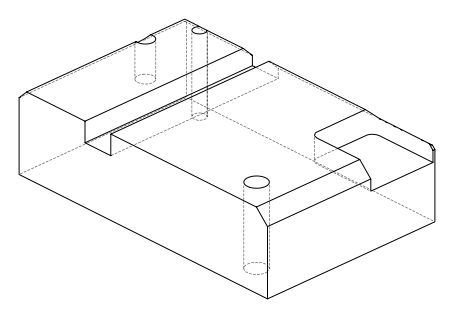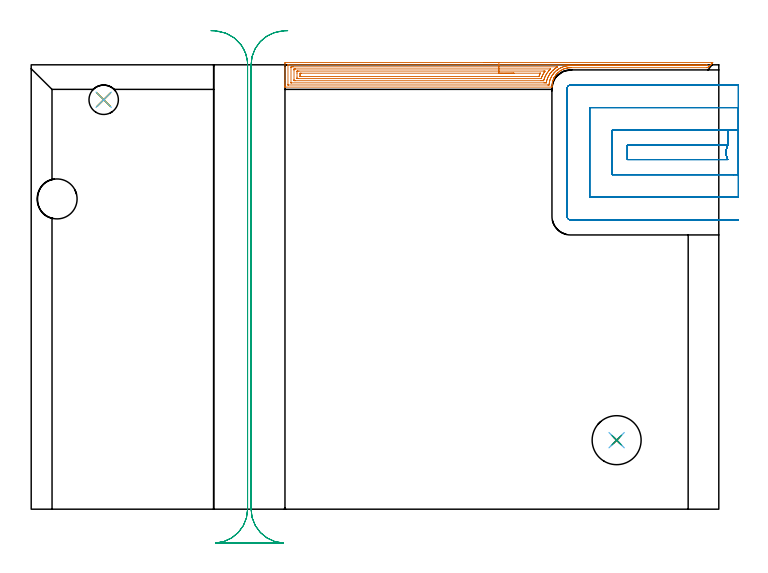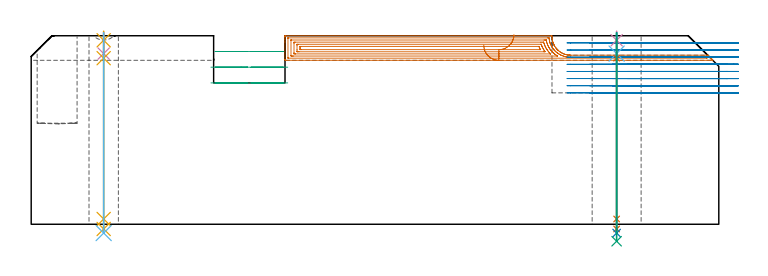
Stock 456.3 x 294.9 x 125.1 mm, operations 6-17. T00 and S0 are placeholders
(PLAN: 17 operations, 11 tool changes, 67.9 min)
(1 INDEXABLE_INSERT_DRILL_BLIND_HOLE_FROM_SOLID | STEP1POCKET | NXT0302_024 | 0.24 min | 32054 mm3)
(2 AREA_MILL | FG_CHAMFER_SURFACE | UGT0205_001 | 11.87 min | 39134 mm3)
(3 AREA_MILL_1 | FG_CHAMFER_SURFACE_1 | UGT0205_001 | 5.94 min | 17069 mm3)
(4 AREA_MILL_2 | FG_CHAMFER_SURFACE_2 | UGT0205_001 | 0.23 min | 2198 mm3)
(5 AREA_MILL_3 | FG_CHAMFER_SURFACE_3 | UGT0205_001 | 11.52 min | 26206 mm3)
(6 AREA_MILL_4 | FG_CHAMFER_SURFACE_4 | UGT0205_001 | 10.55 min | 36660 mm3)
(7 MILL_SLOT | SLOT_PARTIAL_RECTANGULAR | UGT0201_094 | Follow Part, ap 5, ae 75% | 19.21 min | 446890 mm3)
(8 MILL_RECTANGULAR_SLOT | SLOT_RECTANGULAR | UGT0201_009 | Follow Part, ap 11.25, ae 75% | 5.34 min | 434868 mm3)
(9 SPOT_DRILL | STEP1HOLE | NXT0321_9005460120000 | 0.05 min | 74 mm3)
(10 SPOT_DRILL_1 | STEP1HOLE_1 | NXT0321_9005460120000 | 0.05 min | 196 mm3)
(11 DRILL_BLIND_HOLE_INTO_CENTER | STEP1HOLE | UGT0301_198 | 0.06 min | 381 mm3)
(12 GUN_DRILL_THROUGH_HOLE | STEP1HOLE | UGT0307_003 | 0.59 min | 4375 mm3)
(13 SPADE_DRILL_TO_ENLARGE_THROUGH_HOLE | STEP1HOLE | UGT0306_010 | 0.53 min | 32403 mm3)
(14 DRILL_TO_ENLARGE_THROUGH_HOLE | STEP1HOLE | UGT0301_001 | 0.56 min | 66348 mm3)
(15 DRILL_BLIND_HOLE_INTO_CENTER_1 | STEP1HOLE_1 | UGT0301_198 | 0.06 min | 427 mm3)
(16 GUN_DRILL_THROUGH_HOLE_1 | STEP1HOLE_1 | UGT0307_003 | 0.6 min | 4305 mm3)
(17 SPADE_DRILL_TO_ENLARGE_THROUGH_HOLE_1 | STEP1HOLE_1 | UGT0306_010 | 0.53 min | 32321 mm3)
(TOOL NXT0302_024 | Index. Insert Drill 26.5mm [880-D2650L32-03] | D26.5 PA176 FL80 Z2)
(TOOL UGT0205_001 | Chamfer Mill 20 x 3 x 45 deg. | D20 FL50 Z2)
(TOOL UGT0201_094 | End mill 20 mm | D20 FL38 Z4)
(TOOL UGT0201_009 | End Mill 45 mm | D45 FL63 Z6)
(TOOL NXT0321_9005460120000 | NC Spot Drill, 142deg, 12mm, Carbide, Uncoated | D12 PA142 FL30 Z2)
(TOOL UGT0301_198 | Twist Drill 7.9 mm | D7.9 PA118 FL73 Z2)
(TOOL UGT0307_003 | Gun Drill 7 mm | D7 PA130 FL24 Z1)
(TOOL UGT0306_010 | Spade Drill 19.5mm | D19.5 PA132 FL10 Z2)
(TOOL UGT0301_001 | Twist Drill 32.5 mm | D32.5 PA118 FL185 Z2)
(OP 6 AREA_MILL_4)
G17 G21 G94 G90
T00 M6
G54
G17 G0 G90 X300.35 Y296.4 S1061 M3
G43 Z135.1 H0
Z118.8
G94 G1 X300.388 Z117.928 F250.
X300.502 Z117.064
X300.691 Z116.212
X300.953 Z115.38
X301.287 Z114.574
X301.69 Z113.8
X302.158 Z113.064
X302.69 Z112.372
X303.279 Z111.729
X303.922 Z111.14
X304.614 Z110.609
X305.35 Z110.14
X306.124 Z109.737
X306.93 Z109.403
X307.762 Z109.141
X308.613 Z108.952
X309.478 Z108.838
X310.35 Z108.8
X452.055
X452.263 Y296.394 Z108.804
X452.281 Y296.392 Z108.805
X452.263 Y296.362 Z108.835
X451.877 Y295.977 Z109.223
X451.722 Y295.82 Z109.377
X451.667 Y295.767 Z109.432
X451.478 Y295.578 Z109.621
X451.425 Y295.523 Z109.673
X451.369 Y295.468 Z109.73
X451.183 Y295.282 Z109.917
X451.128 Y295.227 Z109.97
X451.071 Y295.17 Z110.029
X450.887 Y294.987 Z110.212
X450.831 Y294.93 Z110.267
X450.773 Y294.872 Z110.327
X450.591 Y294.691 Z110.508
X450.534 Y294.633 Z110.564
X450.475 Y294.574 Z110.625
X450.296 Y294.395 Z110.804
X450.237 Y294.336 Z110.861
X450.176 Y294.276 Z110.923
X450. Y294.1 Z111.099
X449.941 Y294.039 Z111.158
X449.878 Y293.978 Z111.221
X449.705 Y293.804 Z111.395
X449.644 Y293.742 Z111.454
X449.58 Y293.68 Z111.519
X449.409 Y293.508 Z111.691
X449.347 Y293.445 Z111.751
X449.282 Y293.382 Z111.817
X449.113 Y293.213 Z111.986
X449.05 Y293.148 Z112.048
X448.984 Y293.084 Z112.115
X448.902 Y293.003 Z112.195
X448.895 Y293.001 Z112.197
X448.089 Y293. Z112.2
X358.17 Y292.999
X357.754 Y292.99 Z112.203
X357.623 Y292.984 Z112.208
X357.504 Y292.982 Z112.216
X357.381 Y292.974 Z112.217
X357.276 Y292.971 Z112.224
X357.117 Y292.959 Z112.237
X356.859 Y292.939 Z112.256
X356.829 Y292.937 Z112.259
X356.382 Y292.887 Z112.311
X355.965 Y292.823 Z112.371
X355.935 Y292.819 Z112.376
X355.555 Y292.75 Z112.45
X355.488 Y292.737 Z112.462
X355.042 Y292.636 Z112.563
X354.556 Y292.509 Z112.689
X354.148 Y292.382 Z112.817
X353.699 Y292.225 Z112.974
X353.254 Y292.05 Z113.146
X353.079 Y291.975 Z113.225
X353.048 Y291.961 Z113.239
X352.835 Y291.866 Z113.331
X352.805 Y291.853 Z113.345
X352.36 Y291.642 Z113.557
X351.893 Y291.384 Z113.814
X351.466 Y291.131 Z114.065
X350.924 Y290.773 Z114.423
X350.868 Y290.736 Z114.46
X350.572 Y290.523 Z114.675
X350.514 Y290.477 Z114.721
X350.156 Y290.194 Z115.006
X349.748 Y289.851 Z115.347
X349.704 Y289.812 Z115.387
X349.679 Y289.789 Z115.409
X349.533 Y289.649 Z115.55
X349.469 Y289.586 Z115.61
X349.258 Y289.383 Z115.815
X348.85 Y288.965 Z116.234
X348.81 Y288.921 Z116.279
X348.785 Y288.893 Z116.306
X348.619 Y288.695 Z116.5
X348.512 Y288.57 Z116.629
X348.444 Y288.49 Z116.709
X348.213 Y288.201 Z116.998
X348.116 Y288.079 Z117.12
X347.943 Y287.845 Z117.355
X347.891 Y287.776 Z117.424
X347.507 Y287.193 Z118.007
X347.244 Y286.756 Z118.443
X347.128 Y286.549 Z118.649
X347.084 Y286.469 Z118.727
X347.021 Y286.357 Z118.842
X346.997 Y286.314 Z118.885
X346.937 Y286.184 Z119.016
X346.864 Y286.023 Z119.172
X346.587 Y285.421 Z119.778
X346.478 Y285.133 Z120.063
X346.425 Y284.992 Z120.206
X346.31 Y284.688 Z120.509
X346.251 Y284.534 Z120.664
X346.103 Y284.089 Z121.11
X345.991 Y283.648 Z121.551
X345.802 Y282.762 Z122.437
X345.76 Y282.461 Z122.736
X345.678 Y281.876 Z123.323
X345.615 Y280.99 Z124.209
X345.603 Y280.581 Z124.618
X345.59 Y280.106 Z125.092
X345.232 Y280.1 Z125.1
X168.586
X168.41 Y280.103 Z125.088
X168.407 Y280.154 Z125.038
X168.4 Y280.582 Z124.618
Y280.831 Z124.369
Y281.57 Z123.625
Y282.831 Z122.366
Y284.242 Z120.953
Y295.82 Z109.377
X168.402 Y296.083 Z109.115
X168.41 Y296.392 Z108.806
X168.72 Y296.399 Z108.799
X310.35 Y296.4 Z108.8
Y294.986 Z110.214
X448.089 Y294.985 Z110.215
X448.146 Y294.984 Z110.216
X448.258 Y294.98 Z110.22
X448.411 Y294.972 Z110.228
X448.373 Y294.93 Z110.27
X448.234 Y294.786 Z110.414
X448.089 Y294.642 Z110.558
X447.881 Y294.443 Z110.757
X447.85 Y294.421 Z110.779
X447.806 Y294.419 Z110.781
X447.711 Y294.416 Z110.784
X447.195 Y294.415 Z110.785
X446.818 Y294.414 Z110.786
X359.167 Y294.413 Z110.787
X358.648 Y294.412 Z110.788
X358.276 Y294.409 Z110.791
X357.754 Y294.401 Z110.799
X357.403 Y294.388 Z110.812
X356.859 Y294.357 Z110.843
X356.564 Y294.334 Z110.866
X355.965 Y294.264 Z110.936
X355.768 Y294.235 Z110.965
X355.071 Y294.119 Z111.081
X355.003 Y294.106 Z111.094
X354.682 Y294.039 Z111.161
X354.273 Y293.942 Z111.258
X354.23 Y293.931 Z111.269
X354.176 Y293.917 Z111.283
X353.577 Y293.745 Z111.455
X353.449 Y293.706 Z111.494
X353.282 Y293.651 Z111.549
X352.909 Y293.519 Z111.681
X352.387 Y293.324 Z111.876
X352.262 Y293.274 Z111.926
X351.967 Y293.148 Z112.052
X351.581 Y292.973 Z112.227
X351.493 Y292.93 Z112.27
X351.046 Y292.703 Z112.497
X350.599 Y292.458 Z112.742
X350.471 Y292.385 Z112.815
X350.26 Y292.258 Z112.942
X349.921 Y292.042 Z113.158
X349.704 Y291.899 Z113.301
X349.389 Y291.681 Z113.519
X348.96 Y291.367 Z113.833
X348.875 Y291.302 Z113.898
X348.851 Y291.284 Z113.916
X348.81 Y291.25 Z113.95
X348.389 Y290.895 Z114.305
X347.915 Y290.481 Z114.719
X347.913 Y290.479 Z114.721
X347.47 Y290.029 Z115.171
X347.041 Y289.586 Z115.614
X347.032 Y289.575 Z115.625
X347.021 Y289.563 Z115.637
X346.631 Y289.083 Z116.117
X346.32 Y288.695 Z116.505
X346.236 Y288.586 Z116.614
X346.126 Y288.437 Z116.763
X345.874 Y288.056 Z117.144
X345.713 Y287.805 Z117.395
X345.531 Y287.507 Z117.693
X345.232 Y287.004 Z118.196
X345.2 Y286.946 Z118.254
X345.184 Y286.914 Z118.286
X344.913 Y286.341 Z118.859
X344.77 Y286.023 Z119.177
X344.64 Y285.722 Z119.478
X344.408 Y285.133 Z120.067
X344.388 Y285.082 Z120.118
X344.338 Y284.947 Z120.253
X344.166 Y284.413 Z120.787
X344.119 Y284.242 Z120.958
X343.986 Y283.701 Z121.499
X343.911 Y283.352 Z121.848
X343.833 Y282.964 Z122.236
X343.756 Y282.461 Z122.739
X343.718 Y282.187 Z123.013
X343.647 Y281.57 Z123.63
X343.641 Y281.526 Z123.674
X343.555 Y281.519 Z123.681
X343.498 Y281.516 Z123.684
X343.443 Y281.515 Z123.685
X342.605 Y281.514 Z123.686
X170.765 Y281.515 Z123.685
X170.652 Y281.516 Z123.684
X170.43 Y281.521 Z123.679
X170.409 Y281.531 Z123.669
X170.406 Y281.543 Z123.657
X170.403 Y281.57 Z123.63
X170.4 Y281.99 Z123.21
X170.401 Y294.458 Z110.742
X170.408 Y294.93 Z110.27
X170.41 Y294.975 Z110.225
X170.597 Y294.982 Z110.218
X170.709 Y294.985 Z110.215
X170.766 Y294.986 Z110.214
X170.822
X310.35
Y293.572 Z111.628
X348.81 Y293.571 Z111.629
X349.283 Y293.568 Z111.632
X349.302 Y293.565 Z111.635
X349.32 Y293.559 Z111.641
X348.752 Y293.206 Z111.994
X348.664 Y293.148 Z112.052
X348.218 Y292.847 Z112.353
X347.915 Y292.639 Z112.561
X347.695 Y292.477 Z112.723
X347.407 Y292.258 Z112.942
X347.193 Y292.087 Z113.113
X347.021 Y291.945 Z113.255
X346.711 Y291.676 Z113.524
X346.364 Y291.367 Z113.833
X346.241 Y291.253 Z113.947
X346.126 Y291.142 Z114.058
X345.797 Y290.805 Z114.395
X345.481 Y290.477 Z114.723
X345.362 Y290.347 Z114.853
X345.232 Y290.199 Z115.001
X344.955 Y289.862 Z115.338
X344.733 Y289.586 Z115.614
X344.56 Y289.364 Z115.836
X344.338 Y289.068 Z116.132
X344.187 Y288.845 Z116.355
X344.089 Y288.695 Z116.505
X343.839 Y288.301 Z116.899
X343.536 Y287.805 Z117.395
X343.501 Y287.747 Z117.453
X343.443 Y287.645 Z117.555
X343.196 Y287.16 Z118.04
X343.077 Y286.914 Z118.286
X342.911 Y286.554 Z118.646
X342.679 Y286.023 Z119.177
X342.641 Y285.932 Z119.268
X342.549 Y285.692 Z119.508
X342.399 Y285.282 Z119.918
X342.349 Y285.133 Z120.067
X342.183 Y284.607 Z120.593
X342.089 Y284.242 Z120.958
X342.004 Y283.894 Z121.306
X341.885 Y283.352 Z121.848
X341.845 Y283.162 Z122.038
X341.816 Y283.021 Z122.179
X341.8 Y282.946 Z122.254
X341.759 Y282.935 Z122.265
X341.654 Y282.934 Z122.266
X341.184 Y282.93 Z122.27
X340.76 Y282.929 Z122.271
X340.291 Y282.928 Z122.272
X172.61 Y282.929 Z122.271
X172.469 Y282.93 Z122.27
X172.419 Y282.933 Z122.267
X172.412 Y282.934 Z122.266
X172.408 Y282.952 Z122.248
X172.404 Y283.002 Z122.198
X172.401 Y283.142 Z122.058
Y293.148 Z112.052
X172.403 Y293.355 Z111.845
X172.41 Y293.561 Z111.639
X172.61 Y293.564 Z111.636
X173.082 Y293.569 Z111.631
X173.505 Y293.571 Z111.629
X173.974
X310.35 Y293.572 Z111.628
Y292.157 Z113.043
X344.338
X344.44 Y292.156 Z113.044
X344.611 Y292.152 Z113.048
X344.676 Y292.15 Z113.05
X344.662 Y292.134 Z113.066
X344.564 Y292.032 Z113.168
X344.465 Y291.932 Z113.268
X344.338 Y291.804 Z113.396
X344.122 Y291.582 Z113.618
X343.918 Y291.367 Z113.833
X343.691 Y291.12 Z114.08
X343.443 Y290.838 Z114.362
X343.279 Y290.64 Z114.56
X343.147 Y290.477 Z114.723
X342.885 Y290.142 Z115.058
X342.549 Y289.704 Z115.496
X342.501 Y289.634 Z115.566
X342.469 Y289.586 Z115.614
X342.15 Y289.092 Z116.108
X341.899 Y288.695 Z116.505
X341.806 Y288.544 Z116.656
X341.654 Y288.287 Z116.913
X341.485 Y287.973 Z117.227
X341.399 Y287.805 Z117.395
X341.189 Y287.377 Z117.823
X340.972 Y286.914 Z118.286
X340.906 Y286.769 Z118.431
X340.76 Y286.43 Z118.77
X340.647 Y286.136 Z119.064
X340.606 Y286.023 Z119.177
X340.413 Y285.478 Z119.722
X340.299 Y285.133 Z120.067
X340.195 Y284.805 Z120.395
X340.056 Y284.35 Z120.85
X339.866 Y284.345 Z120.855
X339.764 Y284.344 Z120.856
X338.971 Y284.343 Z120.857
X338.178
X175.192
X174.481 Y284.35 Z120.85
X174.41 Y284.36 Z120.84
X174.407 Y284.465 Z120.735
X174.403 Y284.688 Z120.512
X174.4 Y285.132 Z120.068
Y291.367 Z113.833
X174.403 Y291.812 Z113.388
X174.407 Y292.035 Z113.165
X174.41 Y292.14 Z113.06
X174.507 Y292.151 Z113.049
X175.294 Y292.157 Z113.043
X175.395
X310.35
Y290.743 Z114.457
X339.866
X340.494 Y290.742 Z114.458
X340.76 Y290.74 Z114.46
X341.012 Y290.736 Z114.464
X340.854 Y290.477 Z114.723
X340.817 Y290.419 Z114.781
X340.76 Y290.336 Z114.864
X340.461 Y289.883 Z115.317
X340.269 Y289.586 Z115.614
X340.114 Y289.338 Z115.862
X339.866 Y288.928 Z116.272
X339.74 Y288.695 Z116.505
X339.476 Y288.193 Z117.007
X339.281 Y287.805 Z117.395
X339.181 Y287.596 Z117.604
X338.971 Y287.134 Z118.066
X338.905 Y286.98 Z118.22
X338.879 Y286.914 Z118.286
X338.657 Y286.337 Z118.863
X338.454 Y285.798 Z119.402
X338.441 Y285.773 Z119.427
X338.435 Y285.764 Z119.436
X338.42 Y285.762 Z119.438
X338.344 Y285.759 Z119.441
X338.077 Y285.758 Z119.442
X177.083 Y285.757 Z119.443
X176.453 Y285.76 Z119.44
X176.42 Y285.763 Z119.437
X176.41 Y285.766 Z119.434
X176.404 Y285.809 Z119.391
X176.401 Y286.023 Z119.177
X176.4 Y286.703 Z118.497
Y289.375 Z115.825
Y290.265 Z114.935
X176.402 Y290.477 Z114.723
X176.406 Y290.646 Z114.554
X176.41 Y290.725 Z114.475
X176.548 Y290.736 Z114.464
X176.818 Y290.74 Z114.46
X177.083 Y290.742 Z114.458
X177.709 Y290.743 Z114.457
X310.35
Y289.329 Z115.871
X337.441
X337.783 Y289.328 Z115.872
X337.85 Y289.326 Z115.874
X337.903 Y289.322 Z115.878
X337.92 Y289.319 Z115.881
X337.911 Y289.3 Z115.9
X337.838 Y289.155 Z116.045
X337.763 Y289.008 Z116.192
X337.603 Y288.695 Z116.505
X337.464 Y288.415 Z116.785
X337.182 Y287.826 Z117.374
X337.176 Y287.811 Z117.389
X336.904 Y287.191 Z118.009
X336.895 Y287.179 Z118.021
X336.883 Y287.176 Z118.024
X336.845 Y287.173 Z118.027
X336.765 Y287.172 Z118.028
X336.606 Y287.171 Z118.029
X178.871 Y287.172 Z118.028
X178.612 Y287.173 Z118.027
X178.483 Y287.176 Z118.024
X178.424 Y287.178 Z118.022
X178.41 Y287.206 Z117.994
X178.403 Y287.38 Z117.82
X178.401 Y287.805 Z117.395
X178.4 Y288.274 Z116.926
X178.401 Y288.695 Z116.505
X178.404 Y289.161 Z116.039
X178.41 Y289.315 Z115.885
X178.554 Y289.322 Z115.878
X178.871 Y289.326 Z115.874
X179.13 Y289.328 Z115.872
X310.35 Y289.329 Z115.871
X311.222 Z115.909
X312.086 Z116.023
X312.938 Z116.212
X313.77 Z116.474
X314.576 Z116.808
X315.35 Z117.211
X316.086 Z117.68
X316.778 Z118.211
X317.421 Z118.8
X318.01 Z119.443
X318.542 Z120.135
X319.01 Z120.871
X319.413 Z121.645
X319.747 Z122.451
X320.009 Z123.283
X320.198 Z124.135
X320.312 Z125.
X320.35 Z125.871
G0 Z135.1
M5
M2
(OP 7 MILL_SLOT)
G17 G21 G94 G90
T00 M6
G54
G17 G0 G90 X469.3 Y251.5 S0 M3
G43 Z135.101 H0
Z120.363
G94 G1 X466.3 F250.
X462.237 F500.
Y241.5
G3 X462.237 Y232. R10.
G1 X395.6
Y241.5
X462.237
Y251.5
X385.6
Y222.
X466.3
X469.3 F250.
Y266.5
X466.3
X370.6 F500.
Y207.
X466.3
X469.3 F250.
Y281.5
X466.3
X358. F500.
G3 X355.6 Y279.1 R2.4
G1 Y194.4
G3 X358. Y192. R2.4
G1 X466.3
X469.3 F250.
G0 Y251.5 Z115.625
G1 X466.3
X462.237 F500.
Y241.5
G3 X462.237 Y232. R10.
G1 X395.6
Y241.5
X462.237
Y251.5
X385.6
Y222.
X466.3
X469.3 F250.
Y266.5
X466.3
X370.6 F500.
Y207.
X466.3
X469.3 F250.
Y281.5
X466.3
X358. F500.
G3 X355.6 Y279.1 R2.4
G1 Y194.4
G3 X358. Y192. R2.4
G1 X466.3
X469.3 F250.
G0 Y251.5 Z110.888
G1 X466.3
X462.237 F500.
Y241.5
G3 X462.237 Y232. R10.
G1 X395.6
Y241.5
X462.237
Y251.5
X385.6
Y222.
X466.3
X469.3 F250.
Y266.5
X466.3
X370.6 F500.
Y207.
X466.3
X469.3 F250.
Y281.5
X466.3
X358. F500.
G3 X355.6 Y279.1 R2.4
G1 Y194.4
G3 X358. Y192. R2.4
G1 X466.3
X469.3 F250.
G0 Y251.5 Z106.15
G1 X466.3
X462.237 F500.
Y241.5
G3 X462.237 Y232. R10.
G1 X395.6
Y241.5
X462.237
Y251.5
X385.6
Y222.
X466.3
X469.3 F250.
Y266.5
X466.3
X370.6 F500.
Y207.
X466.3
X469.3 F250.
Y281.5
X466.3
X358. F500.
G3 X355.6 Y279.1 R2.4
G1 Y194.4
G3 X358. Y192. R2.4
G1 X466.3
X469.3 F250.
G0 Y251.5 Z101.413
G1 X466.3
X462.237 F500.
Y241.5
G3 X462.237 Y232. R10.
G1 X395.6
Y241.5
X462.237
Y251.5
X385.6
Y222.
X466.3
X469.3 F250.
Y266.5
X466.3
X370.6 F500.
Y207.
X466.3
X469.3 F250.
Y281.5
X466.3
X358. F500.
G3 X355.6 Y279.1 R2.4
G1 Y194.4
G3 X358. Y192. R2.4
G1 X466.3
X469.3 F250.
G0 Y251.5 Z96.675
G1 X466.3
X462.237 F500.
Y241.5
G3 X462.237 Y232. R10.
G1 X395.6
Y241.5
X462.237
Y251.5
X385.6
Y222.
X466.3
X469.3 F250.
Y266.5
X466.3
X370.6 F500.
Y207.
X466.3
X469.3 F250.
Y281.5
X466.3
X358. F500.
G3 X355.6 Y279.1 R2.4
G1 Y194.4
G3 X358. Y192. R2.4
G1 X466.3
X469.3 F250.
G0 Y251.5 Z91.938
G1 X466.3
X462.237 F500.
Y241.5
G3 X462.237 Y232. R10.
G1 X395.6
Y241.5
X462.237
Y251.5
X385.6
Y222.
X466.3
X469.3 F250.
Y266.5
X466.3
X370.6 F500.
Y207.
X466.3
X469.3 F250.
Y281.5
X466.3
X358. F500.
G3 X355.6 Y279.1 R2.4
G1 Y194.4
G3 X358. Y192. R2.4
G1 X466.3
X469.3 F250.
G0 Y251.5 Z87.2
G1 X466.3
X462.237 F500.
Y241.5
G3 X462.237 Y232. R10.
G1 X395.6
Y241.5
X462.237
Y251.5
X385.6
Y222.
X466.3
X469.3 F250.
Y266.5
X466.3
X370.6 F500.
Y207.
X466.3
X469.3 F250.
Y281.5
X466.3
X358. F500.
G3 X355.6 Y279.1 R2.4
G1 Y194.4
G3 X358. Y192. R2.4
G1 X466.3
X469.3 F250.
G0 Z135.101
M5
M2
(OP 8 MILL_RECTANGULAR_SLOT)
G17 G21 G94 G90
T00 M6
G54
G17 G0 G90 X121.852 Y317.587 S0 M3
G43 Z135.101 H0
Z114.667
G94 G1 X124.81 Y317.092 F250.
G2 X143.542 Y296.514 R22.5 F500.
X143.6 Y294.9 R22.5 F387.
G1 Y26.515
Y0. F500.
G2 X122.262 Y-22.47 R22.5
G1 Y-22.5
X167.238
Y-22.47
G2 X145.9 Y0. R22.5
G1 Y294.9
G2 X164.687 Y317.092 R22.5
G1 X167.646 Y317.587 F250.
G0 X119.266 Y317.525 Z104.233
G1 X122.262 Y317.37
G2 X139.277 Y308.16 R22.5 F500.
X143.213 Y299.057 R22.5 F437.
X143.6 Y294.9 R22.5 F364.
G1 Y29.081
Y19.081 F412.
Y0. F500.
G2 X122.262 Y-22.47 R22.5
G1 Y-22.5
X167.238
Y-22.47
G2 X145.9 Y0. R22.5
G1 Y294.9
G2 X167.238 Y317.37 R22.5
G1 X170.234 Y317.525 F250.
G0 X119.266 Z93.8
G1 X122.262 Y317.37
G2 X139.277 Y308.16 R22.5 F500.
X143.213 Y299.057 R22.5 F409.
X143.6 Y294.9 R22.5 F341.
G1 Y29.081
Y19.081 F383.
Y0. F500.
G2 X122.262 Y-22.47 R22.5
G1 Y-22.5
X167.238
Y-22.47
G2 X145.9 Y0. R22.5
G1 Y294.9
G2 X167.238 Y317.37 R22.5
G1 X170.234 Y317.525 F250.
G0 Z135.101
M5
M2
(OP 9 SPOT_DRILL)
G17 G21 G94 G90
T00 M6
G54
G17 G0 G90 X388.5 Y45.8 S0 M3
G43 Z135.1 H0
G94 G81 G98 Z122.1 F250. R128.1
G80
M5
M2
(OP 10 SPOT_DRILL_1)
G17 G21 G94 G90
T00 M6
G54
G17 G0 G90 X48.1 Y271.7 S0 M3
G43 Z135.1 H0
G94 G81 G98 Z122.1 F250. R128.1
G80
M5
M2
(OP 11 DRILL_BLIND_HOLE_INTO_CENTER)
G17 G21 G94 G90
T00 M6
G54
G17 G0 G90 X388.5 Y45.8 S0 M3
G43 Z135.1 H0
G94 G81 G98 Z113.25 F250. R127.1
G80
M5
M2
(OP 12 GUN_DRILL_THROUGH_HOLE)
G17 G21 G94 G90
T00 M6
G54
G17 G0 G90 X388.5 Y45.8 M8
G43 Z135.1 H0
Z123.153
S716 M3
G94 G1 Z110.221 F125. M26
G4 X.084
Z3.5 F250.
G4 X.084
Z-3.132 F125.
G4 X.084
M5
M9
G0 Z123.153
Z135.1
M2
(OP 13 SPADE_DRILL_TO_ENLARGE_THROUGH_HOLE)
G17 G21 G94 G90
T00 M6
G54
G17 G0 G90 X388.5 Y45.8 S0 M3
G43 Z135.1 H0
G94 G73 G98 Z-5.841 F250. Q18.706 R127.1
G80
M5
M2
(OP 14 DRILL_TO_ENLARGE_THROUGH_HOLE)
G17 G21 G94 G90
T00 M6
G54
G17 G0 G90 X388.5 Y45.8 S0 M3
G43 Z135.1 H0
G94 G73 G98 Z-11.264 F250. Q27.273 R127.1
G80
M5
M2
(OP 15 DRILL_BLIND_HOLE_INTO_CENTER_1)
G17 G21 G94 G90
T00 M6
G54
G17 G0 G90 X48.1 Y271.7 S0 M3
G43 Z135.1 H0
G94 G81 G98 Z113.25 F250. R127.1
G80
M5
M2
(OP 16 GUN_DRILL_THROUGH_HOLE_1)
G17 G21 G94 G90
T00 M6
G54
G17 G0 G90 X48.1 Y271.7 M8
G43 Z135.1 H0
Z125.591
S716 M3
G94 G1 Z110.221 F125. M26
G4 X.084
Z3.5 F250.
G4 X.084
Z-3.132 F125.
G4 X.084
M5
M9
G0 Z125.591
Z135.1
M2
(OP 17 SPADE_DRILL_TO_ENLARGE_THROUGH_HOLE_1)
G17 G21 G94 G90
T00 M6
G54
G17 G0 G90 X48.1 Y271.7 S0 M3
G43 Z135.1 H0
G94 G73 G98 Z-5.841 F250. Q18.706 R127.1
G80
M5
M2
